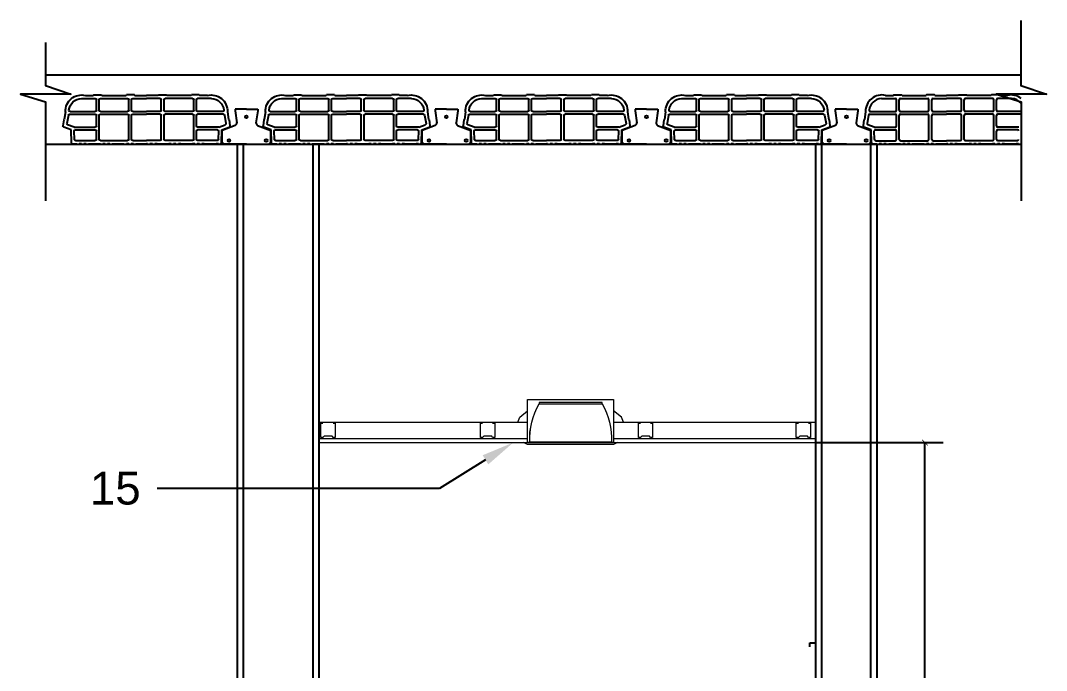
# Model space of a CAD drawing. Header units: metres. Extents: x 198 to 412, y -54 to 17.
# Drawn here: x 277.784 to 280.295, y -6.374 to -4.784 of the extents above; entities that cross this region are included whole.
import ezdxf
from ezdxf import colors
from ezdxf.entities.mleader import LeaderData, LeaderLine
from ezdxf.math import Vec2, Vec3

# ---------------------------------------------------------------- set-up
doc = ezdxf.new("R2010")
doc.units = ezdxf.units.M
doc.header["$LTSCALE"] = 10
for name, color, linetype in [('02', 2, 'Continuous'), ('02-LH ladrillo hueco 02', 1, 'Continuous'), ('1_MUROS', 6, 'Continuous'), ('A-MUROS', 6, 'Continuous'), ('A-TEXTOS', 2, 'Continuous'), ('Corte t', 2, 'Continuous'), ('Losa rap sapito', 251, 'Continuous'), ('piso', 1, 'Continuous'), ('TCOTA', 1, 'Continuous'), ('TM-REVOQUE', 2, 'Continuous')]:
    doc.layers.add(name, color=color, linetype=linetype)
doc.layers.add('A-Cielorraso', color=1, linetype='Continuous', lineweight=5)
doc.styles.add('ARIAL', font='arial.ttf')
doc.dimstyles.new('ST-COTA-25', dxfattribs={"dimscale": 0.25, "dimtxt": 0.18, "dimasz": 0.1, "dimexe": 0.18, "dimexo": 0.0625, "dimgap": 0.09, "dimtad": 1, "dimzin": 4, "dimdsep": 46, "dimtxsty": 'ARIAL', "dimblk1": 'COTA_N', "dimblk2": 'COTA_N', "dimsah": 1, "dimcen": 0.09, "dimclrd": 8, "dimclre": 8, "dimclrt": 1, "dimadec": 0, "dimazin": 0, "dimtfac": 1, "dimtix": 1, "dimtmove": 0, "dimatfit": 3, "dimldrblk": 'COTA_N', "dimfxl": 0.18, "dimtolj": 1, "dimtzin": 0, "dimarcsym": 0})

# ---------------------------------------------------------------- blocks, each defined once
blk = doc.blocks.new('top II')
for p, q in [((-0.1294, -0.055), (-0.1243, -0.0428)), ((-0.1243, -0.0428), (-0.105, -0.0272)), ((0.1243, -0.0428), (0.105, -0.0272)), ((0.1294, -0.055), (0.1243, -0.0428))]:
    blk.add_line(p, q)
for points in [[(-0.105, 0), (0.105, 0), (0.105, -0.105), (-0.105, -0.105)], [(-0.0771, -0.01), (0.0773, -0.01), (0.0773, -0.0069), (-0.0771, -0.0069)], [(-0.115, -0.105), (0.115, -0.105), (0.105, -0.11), (-0.105, -0.11), (-0.115, -0.105)]]:
    blk.add_lwpolyline(points, close=True)
blk.add_lwpolyline([(0.1, -0.1038), (-0.1, -0.1038, -0.138928), (-0.0771, -0.01), (0.0771, -0.01, -0.138928), (0.1, -0.1038, 52.020742)], format="xyb")
blk = doc.blocks.new('VIGUETA NUEVA')
at = {"layer": '02'}
for p, q in [((852.3054, 1549.6661), (852.2767, 1549.6661)), ((852.2767, 1549.6661), (852.2767, 1549.6611)), ((852.2767, 1549.6611), (852.2809, 1549.6312)), ((852.3054, 1549.6661), (852.3342, 1549.6661)), ((852.3342, 1549.6611), (852.3299, 1549.6312)), ((852.3342, 1549.6661), (852.3342, 1549.6611)), ((852.2769, 1549.6243), (852.2429, 1549.6111)), ((852.2429, 1549.5811), (852.2429, 1549.6111)), ((852.3339, 1549.6243), (852.3679, 1549.6111)), ((852.3679, 1549.5811), (852.3679, 1549.6111)), ((852.2429, 1549.5811), (852.2479, 1549.5761)), ((852.3679, 1549.5811), (852.3629, 1549.5761)), ((852.3054, 1549.5761), (852.2479, 1549.5761)), ((852.3054, 1549.5761), (852.3629, 1549.5761))]:
    blk.add_line(p, q, dxfattribs=at)
for centre, start, end in [((852.2739, 1549.6307), 294.8533, 4.4381), ((852.3369, 1549.6307), 175.5619, 245.1467)]:
    blk.add_arc(centre, 0.00704, start, end, dxfattribs=at)
blk = doc.blocks.new('VIGUETA NUEVA1')
at = {"layer": 'piso'}
for centre in [(0, -0.02), (-0.0444, -0.0805), (0.0504, -0.0805)]:
    blk.add_circle(centre, 0.00324, dxfattribs=at)
at = {"layer": '1_MUROS'}
blk.add_blockref('VIGUETA NUEVA', (-852.3054, -1549.6661), dxfattribs=at)
blk = doc.blocks.new('Losa rap zapito')
at = {"layer": 'Losa rap sapito'}
for p, q in [((283.7711, -291.7719), (283.8051, -291.7719)), ((283.7813, -291.7641), (283.8003, -291.7641)), ((283.8012, -291.7632), (283.8205, -291.7632)), ((283.808, -291.8006), (283.808, -291.7747)), ((283.8147, -291.8006), (283.8147, -291.7747)), ((283.8176, -291.7719), (283.8844, -291.7719)), ((283.8215, -291.7641), (283.8806, -291.7641)), ((283.9008, -291.7632), (283.8815, -291.7632)), ((283.8873, -291.8006), (283.8873, -291.7747)), ((283.8941, -291.8006), (283.8941, -291.7747)), ((283.897, -291.7719), (283.9304, -291.7719)), ((283.9018, -291.7641), (283.9304, -291.7641)), ((283.959, -291.7641), (283.9304, -291.7641)), ((283.9638, -291.7719), (283.9304, -291.7719)), ((283.9599, -291.7632), (283.9792, -291.7632)), ((283.9667, -291.8006), (283.9667, -291.7747)), ((283.9734, -291.8006), (283.9734, -291.7747)), ((284.0431, -291.7719), (283.9763, -291.7719)), ((284.0393, -291.7641), (283.9802, -291.7641)), ((284.0595, -291.7632), (284.0402, -291.7632)), ((284.046, -291.8006), (284.046, -291.7747)), ((284.0527, -291.8006), (284.0527, -291.7747)), ((284.0896, -291.7719), (284.0556, -291.7719)), ((284.0795, -291.7641), (284.0605, -291.7641)), ((283.732, -291.8042), (283.7293, -291.8235)), ((283.7422, -291.8103), (283.8051, -291.8103)), ((283.7437, -291.8035), (283.8051, -291.8035)), ((283.7534, -291.8103), (283.8051, -291.8103)), ((283.8176, -291.8035), (283.8844, -291.8035)), ((283.8176, -291.8103), (283.8844, -291.8103)), ((283.897, -291.8035), (283.9304, -291.8035)), ((283.897, -291.8103), (283.9304, -291.8103)), ((283.9638, -291.8035), (283.9304, -291.8035)), ((283.9638, -291.8103), (283.9304, -291.8103)), ((284.0431, -291.8035), (283.9763, -291.8035)), ((284.0431, -291.8103), (283.9763, -291.8103)), ((284.117, -291.8035), (284.0556, -291.8035)), ((284.1186, -291.8103), (284.0556, -291.8103)), ((284.1073, -291.8103), (284.0556, -291.8103)), ((284.1287, -291.8042), (284.1314, -291.8235)), ((283.7282, -291.8243), (283.7262, -291.8386)), ((283.7394, -291.8124), (283.7357, -291.8329)), ((283.808, -291.8391), (283.808, -291.8132)), ((283.8147, -291.8721), (283.8147, -291.8132)), ((283.8873, -291.8721), (283.8873, -291.8132)), ((283.8941, -291.8721), (283.8941, -291.8132)), ((283.9667, -291.8721), (283.9667, -291.8132)), ((283.9734, -291.8721), (283.9734, -291.8132)), ((284.046, -291.8721), (284.046, -291.8132)), ((284.0527, -291.8391), (284.0527, -291.8132)), ((284.1214, -291.8124), (284.125, -291.8329)), ((284.1325, -291.8243), (284.1346, -291.8386)), ((283.7459, -291.8484), (283.728, -291.8417)), ((283.7534, -291.842), (283.7376, -291.836)), ((283.7466, -291.8799), (283.7459, -291.8484)), ((283.7534, -291.842), (283.8051, -291.842)), ((283.7542, -291.8721), (283.7536, -291.851)), ((283.7565, -291.8487), (283.8051, -291.8487)), ((283.808, -291.8721), (283.808, -291.8516)), ((284.0527, -291.8721), (284.0527, -291.8516)), ((284.1073, -291.842), (284.0556, -291.842)), ((284.1043, -291.8487), (284.0556, -291.8487)), ((284.1066, -291.8721), (284.1071, -291.851)), ((284.1073, -291.842), (284.1232, -291.836)), ((284.1141, -291.8799), (284.1149, -291.8484)), ((284.1149, -291.8484), (284.1327, -291.8417)), ((283.7541, -291.8836), (283.7504, -291.8836)), ((283.7541, -291.8836), (283.7516, -291.8836)), ((283.7541, -291.8836), (283.7516, -291.8836)), ((283.7541, -291.8836), (283.7541, -291.8827)), ((283.7541, -291.8827), (283.7598, -291.8827)), ((283.7571, -291.8749), (283.8051, -291.8749)), ((283.7598, -291.8836), (283.7598, -291.8827)), ((283.7598, -291.8836), (283.7656, -291.8836)), ((283.7714, -291.8827), (283.7656, -291.8827)), ((283.7656, -291.8836), (283.7656, -291.8827)), ((283.7714, -291.8836), (283.7714, -291.8827)), ((283.7714, -291.8836), (283.7772, -291.8836)), ((283.7772, -291.8836), (283.7772, -291.8827)), ((283.783, -291.8827), (283.7772, -291.8827)), ((283.783, -291.8836), (283.783, -291.8827)), ((283.783, -291.8836), (283.7887, -291.8836)), ((283.7887, -291.8836), (283.7887, -291.8827)), ((283.7887, -291.8827), (283.7945, -291.8827)), ((283.7945, -291.8836), (283.7945, -291.8827)), ((283.8003, -291.8836), (283.7945, -291.8836)), ((283.8003, -291.8827), (283.8061, -291.8827)), ((283.8003, -291.8836), (283.8003, -291.8827)), ((283.8061, -291.8836), (283.8061, -291.8827)), ((283.8119, -291.8836), (283.8061, -291.8836)), ((283.8119, -291.8827), (283.8176, -291.8827)), ((283.8119, -291.8836), (283.8119, -291.8827)), ((283.8119, -291.8827), (283.8176, -291.8827)), ((283.8176, -291.8749), (283.8844, -291.8749)), ((283.8176, -291.8836), (283.8176, -291.8827)), ((283.8176, -291.8836), (283.8234, -291.8836)), ((283.8292, -291.8827), (283.8234, -291.8827)), ((283.8234, -291.8836), (283.8234, -291.8827)), ((283.8292, -291.8836), (283.8292, -291.8827)), ((283.8292, -291.8836), (283.835, -291.8836)), ((283.835, -291.8836), (283.835, -291.8827)), ((283.8408, -291.8827), (283.835, -291.8827)), ((283.8408, -291.8836), (283.8408, -291.8827)), ((283.8408, -291.8836), (283.8465, -291.8836)), ((283.8465, -291.8836), (283.8465, -291.8827)), ((283.8465, -291.8827), (283.8523, -291.8827)), ((283.8523, -291.8836), (283.8523, -291.8827)), ((283.8581, -291.8836), (283.8523, -291.8836)), ((283.8581, -291.8827), (283.8639, -291.8827)), ((283.8581, -291.8836), (283.8581, -291.8827)), ((283.8639, -291.8836), (283.8639, -291.8827)), ((283.8697, -291.8836), (283.8639, -291.8836)), ((283.8697, -291.8827), (283.8755, -291.8827)), ((283.8697, -291.8836), (283.8697, -291.8827)), ((283.8697, -291.8827), (283.8755, -291.8827)), ((283.8755, -291.8836), (283.8755, -291.8827)), ((283.8755, -291.8836), (283.8812, -291.8836)), ((283.887, -291.8827), (283.8812, -291.8827)), ((283.8812, -291.8836), (283.8812, -291.8827)), ((283.887, -291.8836), (283.887, -291.8827)), ((283.887, -291.8836), (283.8928, -291.8836)), ((283.8928, -291.8836), (283.8928, -291.8827)), ((283.8986, -291.8827), (283.8928, -291.8827)), ((283.897, -291.8749), (283.9304, -291.8749)), ((283.8986, -291.8836), (283.8986, -291.8827)), ((283.8986, -291.8836), (283.9044, -291.8836)), ((283.9044, -291.8836), (283.9044, -291.8827)), ((283.9044, -291.8827), (283.9101, -291.8827)), ((283.9101, -291.8836), (283.9101, -291.8827)), ((283.9159, -291.8836), (283.9101, -291.8836)), ((283.9159, -291.8827), (283.9217, -291.8827)), ((283.9159, -291.8836), (283.9159, -291.8827)), ((283.9217, -291.8836), (283.9217, -291.8827)), ((283.9275, -291.8836), (283.9217, -291.8836)), ((283.9275, -291.8836), (283.9275, -291.8827)), ((283.9275, -291.8827), (283.9304, -291.8827)), ((283.9638, -291.8749), (283.9304, -291.8749)), ((283.9333, -291.8827), (283.9304, -291.8827)), ((283.9333, -291.8836), (283.9333, -291.8827)), ((283.9333, -291.8836), (283.939, -291.8836)), ((283.9448, -291.8827), (283.939, -291.8827)), ((283.939, -291.8836), (283.939, -291.8827)), ((283.9448, -291.8836), (283.9448, -291.8827)), ((283.9448, -291.8836), (283.9506, -291.8836)), ((283.9506, -291.8836), (283.9506, -291.8827)), ((283.9564, -291.8827), (283.9506, -291.8827)), ((283.9564, -291.8836), (283.9564, -291.8827)), ((283.9622, -291.8836), (283.9564, -291.8836)), ((283.9622, -291.8836), (283.9622, -291.8827)), ((283.9622, -291.8827), (283.9679, -291.8827)), ((283.9679, -291.8836), (283.9679, -291.8827)), ((283.9737, -291.8836), (283.9679, -291.8836)), ((283.9737, -291.8827), (283.9795, -291.8827)), ((283.9737, -291.8836), (283.9737, -291.8827)), ((284.0431, -291.8749), (283.9763, -291.8749)), ((283.9795, -291.8836), (283.9795, -291.8827)), ((283.9853, -291.8836), (283.9795, -291.8836)), ((283.9911, -291.8827), (283.9853, -291.8827)), ((283.9853, -291.8836), (283.9853, -291.8827)), ((283.9911, -291.8827), (283.9853, -291.8827)), ((283.9911, -291.8836), (283.9911, -291.8827)), ((283.9911, -291.8836), (283.9968, -291.8836)), ((284.0026, -291.8827), (283.9968, -291.8827)), ((283.9968, -291.8836), (283.9968, -291.8827)), ((284.0026, -291.8836), (284.0026, -291.8827)), ((284.0026, -291.8836), (284.0084, -291.8836)), ((284.0084, -291.8836), (284.0084, -291.8827)), ((284.0142, -291.8827), (284.0084, -291.8827)), ((284.0142, -291.8836), (284.0142, -291.8827)), ((284.02, -291.8836), (284.0142, -291.8836)), ((284.02, -291.8836), (284.02, -291.8827)), ((284.02, -291.8827), (284.0258, -291.8827)), ((284.0258, -291.8836), (284.0258, -291.8827)), ((284.0315, -291.8836), (284.0258, -291.8836)), ((284.0315, -291.8827), (284.0373, -291.8827)), ((284.0315, -291.8836), (284.0315, -291.8827)), ((284.0373, -291.8836), (284.0373, -291.8827)), ((284.0431, -291.8836), (284.0373, -291.8836)), ((284.0489, -291.8827), (284.0431, -291.8827)), ((284.0431, -291.8836), (284.0431, -291.8827)), ((284.0489, -291.8827), (284.0431, -291.8827)), ((284.0489, -291.8836), (284.0489, -291.8827)), ((284.0489, -291.8836), (284.0547, -291.8836)), ((284.0604, -291.8827), (284.0547, -291.8827)), ((284.0547, -291.8836), (284.0547, -291.8827)), ((284.1037, -291.8749), (284.0556, -291.8749)), ((284.0604, -291.8836), (284.0604, -291.8827)), ((284.0604, -291.8836), (284.0662, -291.8836)), ((284.0662, -291.8836), (284.0662, -291.8827)), ((284.072, -291.8827), (284.0662, -291.8827)), ((284.072, -291.8836), (284.072, -291.8827)), ((284.0778, -291.8836), (284.072, -291.8836)), ((284.0778, -291.8836), (284.0778, -291.8827)), ((284.0778, -291.8827), (284.0836, -291.8827)), ((284.0836, -291.8836), (284.0836, -291.8827)), ((284.0893, -291.8836), (284.0836, -291.8836)), ((284.0893, -291.8827), (284.0951, -291.8827)), ((284.0893, -291.8836), (284.0893, -291.8827)), ((284.0951, -291.8836), (284.0951, -291.8827)), ((284.1009, -291.8836), (284.0951, -291.8836)), ((284.1009, -291.8836), (284.1009, -291.8827)), ((284.1067, -291.8827), (284.1009, -291.8827)), ((284.1067, -291.8836), (284.1067, -291.8827)), ((284.1067, -291.8836), (284.1092, -291.8836)), ((284.1067, -291.8836), (284.1092, -291.8836)), ((284.1067, -291.8836), (284.1103, -291.8836))]:
    blk.add_line(p, q, dxfattribs=at)
for centre, radius, start, end in [((283.7724, -291.8035), 0.0404, 77.2971, 181.0135), ((283.7724, -291.8035), 0.0317, 92.259, 174.7894), ((283.8012, -291.7641), 0.000963, 90, 180), ((283.8051, -291.7747), 0.00289, 0, 90), ((283.8176, -291.7747), 0.00289, 90, 180), ((283.8205, -291.7641), 0.000963, 0, 90), ((283.8815, -291.7641), 0.000963, 90, 180), ((283.8844, -291.7747), 0.00289, 0, 90), ((283.897, -291.7747), 0.00289, 90, 180), ((283.9008, -291.7641), 0.000963, 0, 90), ((283.9599, -291.7641), 0.000963, 90, 180), ((283.9638, -291.7747), 0.00289, 0, 90), ((283.9763, -291.7747), 0.00289, 90, 180), ((283.9792, -291.7641), 0.000963, 0, 90), ((284.0402, -291.7641), 0.000963, 90, 180), ((284.0431, -291.7747), 0.00289, 0, 90), ((284.0556, -291.7747), 0.00289, 90, 180), ((284.0595, -291.7641), 0.000963, 0, 90), ((284.0883, -291.8035), 0.0404, 358.9865, 102.7029), ((284.0883, -291.8035), 0.0317, 5.2106, 87.741), ((283.7422, -291.8132), 0.00289, 90, 165.2593), ((283.7437, -291.8006), 0.00289, 180.2316, 270), ((283.8051, -291.8006), 0.00289, 270, 0), ((283.8051, -291.8132), 0.00289, 0, 90), ((283.8176, -291.8006), 0.00289, 180, 270), ((283.8176, -291.8132), 0.00289, 90, 180), ((283.8844, -291.8006), 0.00289, 270, 0), ((283.8844, -291.8132), 0.00289, 0, 90), ((283.897, -291.8006), 0.00289, 180, 270), ((283.897, -291.8132), 0.00289, 90, 180), ((283.9638, -291.8006), 0.00289, 270, 0), ((283.9638, -291.8132), 0.00289, 0, 90), ((283.9763, -291.8006), 0.00289, 180, 270), ((283.9763, -291.8132), 0.00289, 90, 180), ((284.0431, -291.8006), 0.00289, 270, 0), ((284.0431, -291.8132), 0.00289, 0, 90), ((284.0556, -291.8006), 0.00289, 180, 270), ((284.0556, -291.8132), 0.00289, 90, 180), ((284.117, -291.8006), 0.00289, 270, 359.7684), ((284.1186, -291.8132), 0.00289, 14.7407, 90), ((283.7292, -291.8244), 0.000963, 81.8699, 171.8699), ((283.7386, -291.8333), 0.00289, 171.8699, 249.444), ((284.1222, -291.8333), 0.00289, 290.556, 8.1301), ((284.1316, -291.8244), 0.000963, 8.1301, 98.1301), ((283.729, -291.839), 0.00289, 171.8699, 249.444), ((283.7565, -291.8516), 0.00289, 90, 168.5947), ((283.8051, -291.8391), 0.00289, 270, 0), ((283.8051, -291.8516), 0.00289, 0, 90), ((284.0556, -291.8391), 0.00289, 180, 270), ((284.0556, -291.8516), 0.00289, 90, 180), ((284.1043, -291.8516), 0.00289, 11.4053, 90), ((284.1317, -291.839), 0.00289, 290.556, 8.1301), ((283.7505, -291.8797), 0.0039, 182.4799, 268.1248), ((283.7571, -291.8721), 0.00289, 180, 271.41), ((283.8051, -291.8721), 0.00289, 270, 0), ((283.8176, -291.8721), 0.00289, 180, 270), ((283.8844, -291.8721), 0.00289, 270, 0), ((283.897, -291.8721), 0.00289, 180, 270), ((283.9638, -291.8721), 0.00289, 270, 0), ((283.9763, -291.8721), 0.00289, 180, 270), ((284.0431, -291.8721), 0.00289, 270, 0), ((284.0556, -291.8721), 0.00289, 180, 270), ((284.1037, -291.8721), 0.00289, 268.59, 0), ((284.1102, -291.8797), 0.0039, 271.8752, 357.5201)]:
    blk.add_arc(centre, radius, start, end, dxfattribs=at)
blk = doc.blocks.new('COTA_N')
for p, q in [((-1, 0), (0, 0)), ((0, 0.5), (0, -0.5))]:
    blk.add_line(p, q)
at = {"color": 3, "const_width": 0.065}
blk.add_lwpolyline([(0.14, 0.14), (0.28, 0.28), (0, 0), (-0.14, -0.14), (-0.28, -0.28)], dxfattribs=at)
blk = doc.blocks.new('*D316')
at = {"layer": 'Defpoints', "color": 0, "transparency": 16777216}
for p in [(279.7156, -5.8163, 0), (279.9972, -5.8163), (279.7156, -8.4163)]:
    blk.add_point(p, dxfattribs=at)
at = {"layer": 'TCOTA', "color": 8, "lineweight": -2, "transparency": 16777216}
for p, q in [((279.7312, -5.8163), (280.0422, -5.8163)), ((279.9972, -8.3913), (279.9972, -5.8413)), ((279.7312, -8.4163), (280.0422, -8.4163))]:
    blk.add_line(p, q, dxfattribs=at)
at = {"layer": 'TCOTA', "color": 8, "lineweight": -2, "transparency": 16777216, "xscale": 0.025, "yscale": 0.025, "zscale": 0.025}
for p, rotation in [((279.9972, -5.8163), 90), ((279.9972, -8.4163), 270)]:
    blk.add_blockref('COTA_N', p, dxfattribs=dict(at, rotation=rotation))
at = {"layer": 'TCOTA', "color": 1, "transparency": 16777216, "insert": (279.9518, -7.1163), "char_height": 0.045, "attachment_point": 5, "rotation": 90, "style": 'ARIAL'}
blk.add_mtext('\\A1;2.60', dxfattribs=at)

msp = doc.modelspace()

# ---------------------------------------------------------------- linework, layer by layer
at = {"color": 5}
for p, q in [((277.8451, -4.9163, 0), (280.2328, -4.9163, 0)), ((277.8457, -5.0863, 0), (280.2328, -5.0863, 0))]:
    msp.add_line(p, q, dxfattribs=at)
at = {"layer": '02'}
msp.add_line((278.5002, -5.8396, 0), (278.5002, -5.8196, 0), dxfattribs=at)
at = {"layer": '02', "color": 3, "elevation": 0}
for points in [[(280.2323, -4.7836), (280.2323, -4.9429), (280.2947, -4.9637), (280.1715, -4.9637), (280.2328, -4.9823), (280.2328, -5.2246)], [(277.8451, -4.8372), (277.8451, -4.9429), (277.9076, -4.9637), (277.7843, -4.9637), (277.8457, -4.9823), (277.8457, -5.2246)]]:
    msp.add_lwpolyline(points, dxfattribs=at)
at = {"layer": '02-LH ladrillo hueco 02'}
for p, q in [((278.3152, -8.4863, 0), (278.3152, -5.0863, 0)), ((278.5152, -8.4863, 0), (278.5152, -5.0863, 0)), ((279.7452, -8.4863, 0), (279.7452, -5.0863, 0)), ((279.8652, -8.4863, 0), (279.8652, -5.0863, 0))]:
    msp.add_line(p, q, dxfattribs=at)
at = {"layer": 'A-Cielorraso', "linetype": 'Continuous'}
for p, q in [((279.0058, -5.754, 0), (279.0252, -5.7384, 0)), ((279.0058, -5.754, 0), (279.0252, -5.7384, 0)), ((279.0058, -5.754, 0), (279.0252, -5.7384, 0)), ((279.0058, -5.754, 0), (279.0252, -5.7384, 0)), ((279.0058, -5.754, 0), (279.0252, -5.7384, 0)), ((279.0058, -5.754, 0), (279.0252, -5.7384, 0)), ((279.0058, -5.754, 0), (279.0252, -5.7384, 0)), ((279.0058, -5.754, 0), (279.0252, -5.7384, 0)), ((279.0058, -5.754, 0), (279.0252, -5.7384, 0)), ((279.0058, -5.754, 0), (279.0252, -5.7384, 0)), ((279.0058, -5.754, 0), (279.0252, -5.7384, 0)), ((279.0058, -5.754, 0), (279.0252, -5.7384, 0)), ((279.0058, -5.754, 0), (279.0252, -5.7384, 0)), ((279.0058, -5.754, 0), (279.0252, -5.7384, 0)), ((279.0058, -5.754, 0), (279.0252, -5.7384, 0)), ((279.0058, -5.754, 0), (279.0252, -5.7384, 0)), ((279.2545, -5.754, 0), (279.2352, -5.7384, 0)), ((279.2545, -5.754, 0), (279.2352, -5.7384, 0)), ((279.2545, -5.754, 0), (279.2352, -5.7384, 0)), ((279.2545, -5.754, 0), (279.2352, -5.7384, 0)), ((279.2545, -5.754, 0), (279.2352, -5.7384, 0)), ((279.2545, -5.754, 0), (279.2352, -5.7384, 0)), ((279.2545, -5.754, 0), (279.2352, -5.7384, 0)), ((279.2545, -5.754, 0), (279.2352, -5.7384, 0)), ((279.2545, -5.754, 0), (279.2352, -5.7384, 0)), ((279.2545, -5.754, 0), (279.2352, -5.7384, 0)), ((279.2545, -5.754, 0), (279.2352, -5.7384, 0)), ((279.2545, -5.754, 0), (279.2352, -5.7384, 0)), ((279.2545, -5.754, 0), (279.2352, -5.7384, 0)), ((279.2545, -5.754, 0), (279.2352, -5.7384, 0)), ((279.2545, -5.754, 0), (279.2352, -5.7384, 0)), ((279.2545, -5.754, 0), (279.2352, -5.7384, 0)), ((278.5152, -5.7663, 0), (279.0252, -5.7663, 0)), ((279.0008, -5.7663, 0), (279.0058, -5.754, 0)), ((279.0008, -5.7663, 0), (279.0058, -5.754, 0)), ((279.0008, -5.7663, 0), (279.0058, -5.754, 0)), ((279.0008, -5.7663, 0), (279.0058, -5.754, 0)), ((279.0008, -5.7663, 0), (279.0058, -5.754, 0)), ((279.0008, -5.7663, 0), (279.0058, -5.754, 0)), ((279.0008, -5.7663, 0), (279.0058, -5.754, 0)), ((279.0008, -5.7663, 0), (279.0058, -5.754, 0)), ((279.0008, -5.7663, 0), (279.0058, -5.754, 0)), ((279.0008, -5.7663, 0), (279.0058, -5.754, 0)), ((279.0008, -5.7663, 0), (279.0058, -5.754, 0)), ((279.0008, -5.7663, 0), (279.0058, -5.754, 0)), ((279.0008, -5.7663, 0), (279.0058, -5.754, 0)), ((279.0008, -5.7663, 0), (279.0058, -5.754, 0)), ((279.0008, -5.7663, 0), (279.0058, -5.754, 0)), ((279.0008, -5.7663, 0), (279.0058, -5.754, 0)), ((279.2352, -5.7663, 0), (279.7302, -5.7663, 0)), ((279.2595, -5.7663, 0), (279.2545, -5.754, 0)), ((279.2595, -5.7663, 0), (279.2545, -5.754, 0)), ((279.2595, -5.7663, 0), (279.2545, -5.754, 0)), ((279.2595, -5.7663, 0), (279.2545, -5.754, 0)), ((279.2595, -5.7663, 0), (279.2545, -5.754, 0)), ((279.2595, -5.7663, 0), (279.2545, -5.754, 0)), ((279.2595, -5.7663, 0), (279.2545, -5.754, 0)), ((279.2595, -5.7663, 0), (279.2545, -5.754, 0)), ((279.2595, -5.7663, 0), (279.2545, -5.754, 0)), ((279.2595, -5.7663, 0), (279.2545, -5.754, 0)), ((279.2595, -5.7663, 0), (279.2545, -5.754, 0)), ((279.2595, -5.7663, 0), (279.2545, -5.754, 0)), ((279.2595, -5.7663, 0), (279.2545, -5.754, 0)), ((279.2595, -5.7663, 0), (279.2545, -5.754, 0)), ((279.2595, -5.7663, 0), (279.2545, -5.754, 0)), ((279.2595, -5.7663, 0), (279.2545, -5.754, 0))]:
    msp.add_line(p, q, dxfattribs=at)
at = {"layer": 'A-Cielorraso', "color": 2, "linetype": 'Continuous'}
for p, q in [((278.5152, -5.8063, 0), (279.0252, -5.8063, 0)), ((278.5152, -5.8163, 0), (279.0421, -5.8163, 0)), ((279.2352, -5.8063, 0), (279.7302, -5.8063, 0)), ((279.2352, -5.8163, 0), (279.7302, -5.8163, 0))]:
    msp.add_line(p, q, dxfattribs=at)
at = {"layer": 'A-Cielorraso', "linetype": 'Continuous', "elevation": 0}
for points in [[(279.0252, -5.7113), (279.2352, -5.7113), (279.2352, -5.8163), (279.0252, -5.8163)], [(279.0252, -5.7113), (279.2352, -5.7113), (279.2352, -5.8163), (279.0252, -5.8163)], [(279.0252, -5.7113), (279.2352, -5.7113), (279.2352, -5.8163), (279.0252, -5.8163)], [(279.0252, -5.7113), (279.2352, -5.7113), (279.2352, -5.8163), (279.0252, -5.8163)], [(279.0252, -5.7113), (279.2352, -5.7113), (279.2352, -5.8163), (279.0252, -5.8163)], [(279.0252, -5.7113), (279.2352, -5.7113), (279.2352, -5.8163), (279.0252, -5.8163)], [(279.0252, -5.7113), (279.2352, -5.7113), (279.2352, -5.8163), (279.0252, -5.8163)], [(279.0252, -5.7113), (279.2352, -5.7113), (279.2352, -5.8163), (279.0252, -5.8163)], [(279.0252, -5.7113), (279.2352, -5.7113), (279.2352, -5.8163), (279.0252, -5.8163)], [(279.0252, -5.7113), (279.2352, -5.7113), (279.2352, -5.8163), (279.0252, -5.8163)], [(279.0252, -5.7113), (279.2352, -5.7113), (279.2352, -5.8163), (279.0252, -5.8163)], [(279.0252, -5.7113), (279.2352, -5.7113), (279.2352, -5.8163), (279.0252, -5.8163)], [(279.0252, -5.7113), (279.2352, -5.7113), (279.2352, -5.8163), (279.0252, -5.8163)], [(279.0252, -5.7113), (279.2352, -5.7113), (279.2352, -5.8163), (279.0252, -5.8163)], [(279.0252, -5.7113), (279.2352, -5.7113), (279.2352, -5.8163), (279.0252, -5.8163)], [(279.0252, -5.7113), (279.2352, -5.7113), (279.2352, -5.8163), (279.0252, -5.8163)], [(279.053, -5.7213), (279.2074, -5.7213), (279.2074, -5.7181), (279.053, -5.7181)], [(279.053, -5.7213), (279.2074, -5.7213), (279.2074, -5.7181), (279.053, -5.7181)], [(279.053, -5.7213), (279.2074, -5.7213), (279.2074, -5.7181), (279.053, -5.7181)], [(279.053, -5.7213), (279.2074, -5.7213), (279.2074, -5.7181), (279.053, -5.7181)], [(279.053, -5.7213), (279.2074, -5.7213), (279.2074, -5.7181), (279.053, -5.7181)], [(279.053, -5.7213), (279.2074, -5.7213), (279.2074, -5.7181), (279.053, -5.7181)], [(279.053, -5.7213), (279.2074, -5.7213), (279.2074, -5.7181), (279.053, -5.7181)], [(279.053, -5.7213), (279.2074, -5.7213), (279.2074, -5.7181), (279.053, -5.7181)], [(279.053, -5.7213), (279.2074, -5.7213), (279.2074, -5.7181), (279.053, -5.7181)], [(279.053, -5.7213), (279.2074, -5.7213), (279.2074, -5.7181), (279.053, -5.7181)], [(279.053, -5.7213), (279.2074, -5.7213), (279.2074, -5.7181), (279.053, -5.7181)], [(279.053, -5.7213), (279.2074, -5.7213), (279.2074, -5.7181), (279.053, -5.7181)], [(279.053, -5.7213), (279.2074, -5.7213), (279.2074, -5.7181), (279.053, -5.7181)], [(279.053, -5.7213), (279.2074, -5.7213), (279.2074, -5.7181), (279.053, -5.7181)], [(279.053, -5.7213), (279.2074, -5.7213), (279.2074, -5.7181), (279.053, -5.7181)], [(279.053, -5.7213), (279.2074, -5.7213), (279.2074, -5.7181), (279.053, -5.7181)], [(279.0152, -5.8163), (279.2452, -5.8163), (279.2352, -5.8213), (279.0252, -5.8213), (279.0152, -5.8163)], [(279.0152, -5.8163), (279.2452, -5.8163), (279.2352, -5.8213), (279.0252, -5.8213), (279.0152, -5.8163)], [(279.0152, -5.8163), (279.2452, -5.8163), (279.2352, -5.8213), (279.0252, -5.8213), (279.0152, -5.8163)], [(279.0152, -5.8163), (279.2452, -5.8163), (279.2352, -5.8213), (279.0252, -5.8213), (279.0152, -5.8163)], [(279.0152, -5.8163), (279.2452, -5.8163), (279.2352, -5.8213), (279.0252, -5.8213), (279.0152, -5.8163)], [(279.0152, -5.8163), (279.2452, -5.8163), (279.2352, -5.8213), (279.0252, -5.8213), (279.0152, -5.8163)], [(279.0152, -5.8163), (279.2452, -5.8163), (279.2352, -5.8213), (279.0252, -5.8213), (279.0152, -5.8163)], [(279.0152, -5.8163), (279.2452, -5.8163), (279.2352, -5.8213), (279.0252, -5.8213), (279.0152, -5.8163)], [(279.0152, -5.8163), (279.2452, -5.8163), (279.2352, -5.8213), (279.0252, -5.8213), (279.0152, -5.8163)], [(279.0152, -5.8163), (279.2452, -5.8163), (279.2352, -5.8213), (279.0252, -5.8213), (279.0152, -5.8163)], [(279.0152, -5.8163), (279.2452, -5.8163), (279.2352, -5.8213), (279.0252, -5.8213), (279.0152, -5.8163)], [(279.0152, -5.8163), (279.2452, -5.8163), (279.2352, -5.8213), (279.0252, -5.8213), (279.0152, -5.8163)], [(279.0152, -5.8163), (279.2452, -5.8163), (279.2352, -5.8213), (279.0252, -5.8213), (279.0152, -5.8163)], [(279.0152, -5.8163), (279.2452, -5.8163), (279.2352, -5.8213), (279.0252, -5.8213), (279.0152, -5.8163)], [(279.0152, -5.8163), (279.2452, -5.8163), (279.2352, -5.8213), (279.0252, -5.8213), (279.0152, -5.8163)], [(279.0152, -5.8163), (279.2452, -5.8163), (279.2352, -5.8213), (279.0252, -5.8213), (279.0152, -5.8163)]]:
    msp.add_lwpolyline(points, close=True, dxfattribs=at)
msp.add_lwpolyline([(279.2302, -5.8151), (279.0302, -5.8151, -0.138928), (279.053, -5.7213), (279.2073, -5.7213, -0.138928), (279.2302, -5.8151, 52.020742)], format="xyb", dxfattribs=at)
msp.add_lwpolyline([(279.2302, -5.8151), (279.0302, -5.8151, -0.138928), (279.053, -5.7213), (279.2073, -5.7213, -0.138928), (279.2302, -5.8151, 52.020742)], format="xyb", dxfattribs=at)
msp.add_lwpolyline([(279.2302, -5.8151), (279.0302, -5.8151, -0.138928), (279.053, -5.7213), (279.2073, -5.7213, -0.138928), (279.2302, -5.8151, 52.020742)], format="xyb", dxfattribs=at)
msp.add_lwpolyline([(279.2302, -5.8151), (279.0302, -5.8151, -0.138928), (279.053, -5.7213), (279.2073, -5.7213, -0.138928), (279.2302, -5.8151, 52.020742)], format="xyb", dxfattribs=at)
msp.add_lwpolyline([(279.2302, -5.8151), (279.0302, -5.8151, -0.138928), (279.053, -5.7213), (279.2073, -5.7213, -0.138928), (279.2302, -5.8151, 52.020742)], format="xyb", dxfattribs=at)
msp.add_lwpolyline([(279.2302, -5.8151), (279.0302, -5.8151, -0.138928), (279.053, -5.7213), (279.2073, -5.7213, -0.138928), (279.2302, -5.8151, 52.020742)], format="xyb", dxfattribs=at)
msp.add_lwpolyline([(279.2302, -5.8151), (279.0302, -5.8151, -0.138928), (279.053, -5.7213), (279.2073, -5.7213, -0.138928), (279.2302, -5.8151, 52.020742)], format="xyb", dxfattribs=at)
msp.add_lwpolyline([(279.2302, -5.8151), (279.0302, -5.8151, -0.138928), (279.053, -5.7213), (279.2073, -5.7213, -0.138928), (279.2302, -5.8151, 52.020742)], format="xyb", dxfattribs=at)
msp.add_lwpolyline([(279.2302, -5.8151), (279.0302, -5.8151, -0.138928), (279.053, -5.7213), (279.2073, -5.7213, -0.138928), (279.2302, -5.8151, 52.020742)], format="xyb", dxfattribs=at)
msp.add_lwpolyline([(279.2302, -5.8151), (279.0302, -5.8151, -0.138928), (279.053, -5.7213), (279.2073, -5.7213, -0.138928), (279.2302, -5.8151, 52.020742)], format="xyb", dxfattribs=at)
msp.add_lwpolyline([(279.2302, -5.8151), (279.0302, -5.8151, -0.138928), (279.053, -5.7213), (279.2073, -5.7213, -0.138928), (279.2302, -5.8151, 52.020742)], format="xyb", dxfattribs=at)
msp.add_lwpolyline([(279.2302, -5.8151), (279.0302, -5.8151, -0.138928), (279.053, -5.7213), (279.2073, -5.7213, -0.138928), (279.2302, -5.8151, 52.020742)], format="xyb", dxfattribs=at)
msp.add_lwpolyline([(279.2302, -5.8151), (279.0302, -5.8151, -0.138928), (279.053, -5.7213), (279.2073, -5.7213, -0.138928), (279.2302, -5.8151, 52.020742)], format="xyb", dxfattribs=at)
msp.add_lwpolyline([(279.2302, -5.8151), (279.0302, -5.8151, -0.138928), (279.053, -5.7213), (279.2073, -5.7213, -0.138928), (279.2302, -5.8151, 52.020742)], format="xyb", dxfattribs=at)
msp.add_lwpolyline([(279.2302, -5.8151), (279.0302, -5.8151, -0.138928), (279.053, -5.7213), (279.2073, -5.7213, -0.138928), (279.2302, -5.8151, 52.020742)], format="xyb", dxfattribs=at)
msp.add_lwpolyline([(279.2302, -5.8151), (279.0302, -5.8151, -0.138928), (279.053, -5.7213), (279.2073, -5.7213, -0.138928), (279.2302, -5.8151, 52.020742)], format="xyb", dxfattribs=at)
for points in [[(278.5494, -5.7688), (278.5544, -5.7688), (278.5544, -5.8038), (278.5494, -5.8038), (278.5471, -5.8008), (278.5277, -5.8008), (278.5244, -5.8038), (278.5194, -5.8038), (278.5194, -5.7688), (278.5244, -5.7688)], [(278.9396, -5.7688), (278.9446, -5.7688), (278.9446, -5.8038), (278.9396, -5.8038), (278.9373, -5.8008), (278.9179, -5.8008), (278.9146, -5.8038), (278.9096, -5.8038), (278.9096, -5.7688), (278.9146, -5.7688)], [(279.3261, -5.7688), (279.3311, -5.7688), (279.3311, -5.8038), (279.3261, -5.8038), (279.3237, -5.8008), (279.3044, -5.8008), (279.3011, -5.8038), (279.2961, -5.8038), (279.2961, -5.7688), (279.3011, -5.7688)], [(279.7126, -5.7688), (279.7176, -5.7688), (279.7176, -5.8038), (279.7126, -5.8038), (279.7102, -5.8008), (279.6909, -5.8008), (279.6876, -5.8038), (279.6826, -5.8038), (279.6826, -5.7688), (279.6876, -5.7688)]]:
    msp.add_lwpolyline(points, dxfattribs=at)
at = {"layer": 'A-MUROS'}
for p, q in [((278.3302, -8.4863, 0), (278.3302, -5.0863, 0)), ((278.5002, -8.4863, 0), (278.5002, -5.0863, 0))]:
    msp.add_line(p, q, dxfattribs=at)
at = {"layer": 'Losa rap sapito'}
for p, q in [((279.9011, -4.9668, 0), (279.9202, -4.9668, 0)), ((279.9211, -4.9658, 0), (279.9404, -4.9658, 0)), ((279.9413, -4.9668, 0), (280.0005, -4.9668, 0)), ((280.0207, -4.9658, 0), (280.0014, -4.9658, 0)), ((280.0216, -4.9668, 0), (280.0502, -4.9668, 0)), ((280.0788, -4.9668, 0), (280.0502, -4.9668, 0)), ((280.0798, -4.9658, 0), (280.0991, -4.9658, 0)), ((280.1591, -4.9668, 0), (280.1, -4.9668, 0)), ((280.1794, -4.9658, 0), (280.1601, -4.9658, 0)), ((280.1993, -4.9668, 0), (280.1803, -4.9668, 0)), ((279.891, -4.9745, 0), (279.925, -4.9745, 0)), ((279.9279, -5.0033, 0), (279.9279, -4.9774, 0)), ((279.9346, -5.0033, 0), (279.9346, -4.9774, 0)), ((279.9375, -4.9745, 0), (280.0043, -4.9745, 0)), ((280.0072, -5.0033, 0), (280.0072, -4.9774, 0)), ((280.0139, -5.0033, 0), (280.0139, -4.9774, 0)), ((280.0168, -4.9745, 0), (280.0502, -4.9745, 0)), ((280.0836, -4.9745, 0), (280.0502, -4.9745, 0)), ((280.0865, -5.0033, 0), (280.0865, -4.9774, 0)), ((280.0933, -5.0033, 0), (280.0933, -4.9774, 0)), ((280.163, -4.9745, 0), (280.0962, -4.9745, 0)), ((280.1659, -5.0033, 0), (280.1659, -4.9774, 0)), ((280.1726, -5.0033, 0), (280.1726, -4.9774, 0)), ((280.2095, -4.9745, 0), (280.1755, -4.9745, 0)), ((279.8519, -5.0069, 0), (279.8492, -5.0261, 0)), ((279.8592, -5.0151, 0), (279.8556, -5.0356, 0)), ((279.862, -5.0129, 0), (279.925, -5.0129, 0)), ((279.8636, -5.0062, 0), (279.925, -5.0062, 0)), ((279.8733, -5.0129, 0), (279.925, -5.0129, 0)), ((279.9279, -5.0417, 0), (279.9279, -5.0158, 0)), ((279.9346, -5.0747, 0), (279.9346, -5.0158, 0)), ((279.9375, -5.0062, 0), (280.0043, -5.0062, 0)), ((279.9375, -5.0129, 0), (280.0043, -5.0129, 0)), ((280.0072, -5.0747, 0), (280.0072, -5.0158, 0)), ((280.0139, -5.0747, 0), (280.0139, -5.0158, 0)), ((280.0168, -5.0062, 0), (280.0502, -5.0062, 0)), ((280.0168, -5.0129, 0), (280.0502, -5.0129, 0)), ((280.0836, -5.0062, 0), (280.0502, -5.0062, 0)), ((280.0836, -5.0129, 0), (280.0502, -5.0129, 0)), ((280.0865, -5.0747, 0), (280.0865, -5.0158, 0)), ((280.0933, -5.0747, 0), (280.0933, -5.0158, 0)), ((280.163, -5.0062, 0), (280.0962, -5.0062, 0)), ((280.163, -5.0129, 0), (280.0962, -5.0129, 0)), ((280.1659, -5.0747, 0), (280.1659, -5.0158, 0)), ((280.1726, -5.0417, 0), (280.1726, -5.0158, 0)), ((280.2328, -5.0062, 0), (280.1755, -5.0062, 0)), ((280.2328, -5.0129, 0), (280.1755, -5.0129, 0)), ((280.2272, -5.0129, 0), (280.1755, -5.0129, 0)), ((279.8481, -5.0269, 0), (279.846, -5.0412, 0)), ((279.8657, -5.051, 0), (279.8479, -5.0443, 0)), ((279.8733, -5.0446, 0), (279.8574, -5.0387, 0)), ((279.8733, -5.0446, 0), (279.925, -5.0446, 0)), ((280.2272, -5.0446, 0), (280.1755, -5.0446, 0)), ((279.8665, -5.0825, 0), (279.8657, -5.051, 0)), ((279.874, -5.0748, 0), (279.8735, -5.0537, 0)), ((279.8763, -5.0514, 0), (279.925, -5.0514, 0)), ((279.9279, -5.0747, 0), (279.9279, -5.0542, 0)), ((280.1726, -5.0747, 0), (280.1726, -5.0542, 0)), ((280.2241, -5.0514, 0), (280.1755, -5.0514, 0)), ((279.8739, -5.0863, 0), (279.8703, -5.0863, 0)), ((279.8739, -5.0863, 0), (279.8714, -5.0863, 0)), ((279.8739, -5.0863, 0), (279.8714, -5.0863, 0)), ((279.8739, -5.0863, 0), (279.8739, -5.0853, 0)), ((279.8739, -5.0853, 0), (279.8797, -5.0853, 0)), ((279.8769, -5.0776, 0), (279.925, -5.0776, 0)), ((279.8797, -5.0863, 0), (279.8797, -5.0853, 0)), ((279.8797, -5.0863, 0), (279.8855, -5.0863, 0)), ((279.8913, -5.0853, 0), (279.8855, -5.0853, 0)), ((279.8855, -5.0863, 0), (279.8855, -5.0853, 0)), ((279.8913, -5.0863, 0), (279.8913, -5.0853, 0)), ((279.8913, -5.0863, 0), (279.897, -5.0863, 0)), ((279.897, -5.0863, 0), (279.897, -5.0853, 0)), ((279.9028, -5.0853, 0), (279.897, -5.0853, 0)), ((279.9028, -5.0863, 0), (279.9028, -5.0853, 0)), ((279.9028, -5.0863, 0), (279.9086, -5.0863, 0)), ((279.9086, -5.0863, 0), (279.9086, -5.0853, 0)), ((279.9086, -5.0853, 0), (279.9144, -5.0853, 0)), ((279.9144, -5.0863, 0), (279.9144, -5.0853, 0)), ((279.9202, -5.0863, 0), (279.9144, -5.0863, 0)), ((279.9202, -5.0853, 0), (279.926, -5.0853, 0)), ((279.9202, -5.0863, 0), (279.9202, -5.0853, 0)), ((279.926, -5.0863, 0), (279.926, -5.0853, 0)), ((279.9317, -5.0863, 0), (279.926, -5.0863, 0)), ((279.9317, -5.0853, 0), (279.9375, -5.0853, 0)), ((279.9317, -5.0863, 0), (279.9317, -5.0853, 0)), ((279.9317, -5.0853, 0), (279.9375, -5.0853, 0)), ((279.9375, -5.0776, 0), (280.0043, -5.0776, 0)), ((279.9375, -5.0863, 0), (279.9375, -5.0853, 0)), ((279.9375, -5.0863, 0), (279.9433, -5.0863, 0)), ((279.9491, -5.0853, 0), (279.9433, -5.0853, 0)), ((279.9433, -5.0863, 0), (279.9433, -5.0853, 0)), ((279.9491, -5.0863, 0), (279.9491, -5.0853, 0)), ((279.9491, -5.0863, 0), (279.9549, -5.0863, 0)), ((279.9549, -5.0863, 0), (279.9549, -5.0853, 0)), ((279.9606, -5.0853, 0), (279.9549, -5.0853, 0)), ((279.9606, -5.0863, 0), (279.9606, -5.0853, 0)), ((279.9606, -5.0863, 0), (279.9664, -5.0863, 0)), ((279.9664, -5.0863, 0), (279.9664, -5.0853, 0)), ((279.9664, -5.0853, 0), (279.9722, -5.0853, 0)), ((279.9722, -5.0863, 0), (279.9722, -5.0853, 0)), ((279.978, -5.0863, 0), (279.9722, -5.0863, 0)), ((279.978, -5.0853, 0), (279.9838, -5.0853, 0)), ((279.978, -5.0863, 0), (279.978, -5.0853, 0)), ((279.9838, -5.0863, 0), (279.9838, -5.0853, 0)), ((279.9895, -5.0863, 0), (279.9838, -5.0863, 0)), ((279.9895, -5.0853, 0), (279.9953, -5.0853, 0)), ((279.9895, -5.0863, 0), (279.9895, -5.0853, 0)), ((279.9895, -5.0853, 0), (279.9953, -5.0853, 0)), ((279.9953, -5.0863, 0), (279.9953, -5.0853, 0)), ((279.9953, -5.0863, 0), (280.0011, -5.0863, 0)), ((280.0069, -5.0853, 0), (280.0011, -5.0853, 0)), ((280.0011, -5.0863, 0), (280.0011, -5.0853, 0)), ((280.0069, -5.0863, 0), (280.0069, -5.0853, 0)), ((280.0069, -5.0863, 0), (280.0127, -5.0863, 0)), ((280.0127, -5.0863, 0), (280.0127, -5.0853, 0)), ((280.0184, -5.0853, 0), (280.0127, -5.0853, 0)), ((280.0168, -5.0776, 0), (280.0502, -5.0776, 0)), ((280.0184, -5.0863, 0), (280.0184, -5.0853, 0)), ((280.0184, -5.0863, 0), (280.0242, -5.0863, 0)), ((280.0242, -5.0863, 0), (280.0242, -5.0853, 0)), ((280.0242, -5.0853, 0), (280.03, -5.0853, 0)), ((280.03, -5.0863, 0), (280.03, -5.0853, 0)), ((280.0358, -5.0863, 0), (280.03, -5.0863, 0)), ((280.0358, -5.0853, 0), (280.0416, -5.0853, 0)), ((280.0358, -5.0863, 0), (280.0358, -5.0853, 0)), ((280.0416, -5.0863, 0), (280.0416, -5.0853, 0)), ((280.0473, -5.0863, 0), (280.0416, -5.0863, 0)), ((280.0473, -5.0863, 0), (280.0473, -5.0853, 0)), ((280.0473, -5.0853, 0), (280.0502, -5.0853, 0)), ((280.0836, -5.0776, 0), (280.0502, -5.0776, 0)), ((280.0531, -5.0853, 0), (280.0502, -5.0853, 0)), ((280.0531, -5.0863, 0), (280.0531, -5.0853, 0)), ((280.0531, -5.0863, 0), (280.0589, -5.0863, 0)), ((280.0647, -5.0853, 0), (280.0589, -5.0853, 0)), ((280.0589, -5.0863, 0), (280.0589, -5.0853, 0)), ((280.0647, -5.0863, 0), (280.0647, -5.0853, 0)), ((280.0647, -5.0863, 0), (280.0705, -5.0863, 0)), ((280.0705, -5.0863, 0), (280.0705, -5.0853, 0)), ((280.0763, -5.0853, 0), (280.0705, -5.0853, 0)), ((280.0763, -5.0863, 0), (280.0763, -5.0853, 0)), ((280.082, -5.0863, 0), (280.0763, -5.0863, 0)), ((280.082, -5.0863, 0), (280.082, -5.0853, 0)), ((280.082, -5.0853, 0), (280.0878, -5.0853, 0)), ((280.0878, -5.0863, 0), (280.0878, -5.0853, 0)), ((280.0936, -5.0863, 0), (280.0878, -5.0863, 0)), ((280.0936, -5.0853, 0), (280.0994, -5.0853, 0)), ((280.0936, -5.0863, 0), (280.0936, -5.0853, 0)), ((280.163, -5.0776, 0), (280.0962, -5.0776, 0)), ((280.0994, -5.0863, 0), (280.0994, -5.0853, 0)), ((280.1052, -5.0863, 0), (280.0994, -5.0863, 0)), ((280.1109, -5.0853, 0), (280.1052, -5.0853, 0)), ((280.1052, -5.0863, 0), (280.1052, -5.0853, 0)), ((280.1109, -5.0853, 0), (280.1052, -5.0853, 0)), ((280.1109, -5.0863, 0), (280.1109, -5.0853, 0)), ((280.1109, -5.0863, 0), (280.1167, -5.0863, 0)), ((280.1225, -5.0853, 0), (280.1167, -5.0853, 0)), ((280.1167, -5.0863, 0), (280.1167, -5.0853, 0)), ((280.1225, -5.0863, 0), (280.1225, -5.0853, 0)), ((280.1225, -5.0863, 0), (280.1283, -5.0863, 0)), ((280.1283, -5.0863, 0), (280.1283, -5.0853, 0)), ((280.1341, -5.0853, 0), (280.1283, -5.0853, 0)), ((280.1341, -5.0863, 0), (280.1341, -5.0853, 0)), ((280.1398, -5.0863, 0), (280.1341, -5.0863, 0)), ((280.1398, -5.0863, 0), (280.1398, -5.0853, 0)), ((280.1398, -5.0853, 0), (280.1456, -5.0853, 0)), ((280.1456, -5.0863, 0), (280.1456, -5.0853, 0)), ((280.1514, -5.0863, 0), (280.1456, -5.0863, 0)), ((280.1514, -5.0853, 0), (280.1572, -5.0853, 0)), ((280.1514, -5.0863, 0), (280.1514, -5.0853, 0)), ((280.1572, -5.0863, 0), (280.1572, -5.0853, 0)), ((280.163, -5.0863, 0), (280.1572, -5.0863, 0)), ((280.1687, -5.0853, 0), (280.163, -5.0853, 0)), ((280.163, -5.0863, 0), (280.163, -5.0853, 0)), ((280.1687, -5.0853, 0), (280.163, -5.0853, 0)), ((280.1687, -5.0863, 0), (280.1687, -5.0853, 0)), ((280.1687, -5.0863, 0), (280.1745, -5.0863, 0)), ((280.1803, -5.0853, 0), (280.1745, -5.0853, 0)), ((280.1745, -5.0863, 0), (280.1745, -5.0853, 0)), ((280.2236, -5.0776, 0), (280.1755, -5.0776, 0)), ((280.1803, -5.0863, 0), (280.1803, -5.0853, 0)), ((280.1803, -5.0863, 0), (280.1861, -5.0863, 0)), ((280.1861, -5.0863, 0), (280.1861, -5.0853, 0)), ((280.1919, -5.0853, 0), (280.1861, -5.0853, 0)), ((280.1919, -5.0863, 0), (280.1919, -5.0853, 0)), ((280.1976, -5.0863, 0), (280.1919, -5.0863, 0)), ((280.1976, -5.0863, 0), (280.1976, -5.0853, 0)), ((280.1976, -5.0853, 0), (280.2034, -5.0853, 0)), ((280.2034, -5.0863, 0), (280.2034, -5.0853, 0)), ((280.2092, -5.0863, 0), (280.2034, -5.0863, 0)), ((280.2092, -5.0853, 0), (280.215, -5.0853, 0)), ((280.2092, -5.0863, 0), (280.2092, -5.0853, 0)), ((280.215, -5.0863, 0), (280.215, -5.0853, 0)), ((280.2208, -5.0863, 0), (280.215, -5.0863, 0)), ((280.2208, -5.0863, 0), (280.2208, -5.0853, 0)), ((280.2265, -5.0853, 0), (280.2208, -5.0853, 0))]:
    msp.add_line(p, q, dxfattribs=at)
for centre, radius, start, end in [((279.8923, -5.0062, 0), 0.0404, 77.2971, 181.0135), ((279.9211, -4.9668, 0), 0.000963, 90, 180), ((279.9404, -4.9668, 0), 0.000963, 0, 90), ((280.0014, -4.9668, 0), 0.000963, 90, 180), ((280.0207, -4.9668, 0), 0.000963, 0, 90), ((280.0798, -4.9668, 0), 0.000963, 90, 180), ((280.0991, -4.9668, 0), 0.000963, 0, 90), ((280.1601, -4.9668, 0), 0.000963, 90, 180), ((280.1794, -4.9668, 0), 0.000963, 0, 90), ((280.2082, -5.0062, 0), 0.0404, 52.4189, 102.7029), ((279.8923, -5.0062, 0), 0.0317, 92.259, 174.7894), ((279.925, -4.9774, 0), 0.00289, 0, 90), ((279.9375, -4.9774, 0), 0.00289, 90, 180), ((280.0043, -4.9774, 0), 0.00289, 0, 90), ((280.0168, -4.9774, 0), 0.00289, 90, 180), ((280.0836, -4.9774, 0), 0.00289, 0, 90), ((280.0962, -4.9774, 0), 0.00289, 90, 180), ((280.163, -4.9774, 0), 0.00289, 0, 90), ((280.1755, -4.9774, 0), 0.00289, 90, 180), ((280.2082, -5.0062, 0), 0.0317, 39.0387, 87.741), ((279.862, -5.0158, 0), 0.00289, 90, 165.2593), ((279.8636, -5.0033, 0), 0.00289, 180.2316, 270), ((279.925, -5.0033, 0), 0.00289, 270, 0), ((279.925, -5.0158, 0), 0.00289, 0, 90), ((279.9375, -5.0033, 0), 0.00289, 180, 270), ((279.9375, -5.0158, 0), 0.00289, 90, 180), ((280.0043, -5.0033, 0), 0.00289, 270, 0), ((280.0043, -5.0158, 0), 0.00289, 0, 90), ((280.0168, -5.0033, 0), 0.00289, 180, 270), ((280.0168, -5.0158, 0), 0.00289, 90, 180), ((280.0836, -5.0033, 0), 0.00289, 270, 0), ((280.0836, -5.0158, 0), 0.00289, 0, 90), ((280.0962, -5.0033, 0), 0.00289, 180, 270), ((280.0962, -5.0158, 0), 0.00289, 90, 180), ((280.163, -5.0033, 0), 0.00289, 270, 0), ((280.163, -5.0158, 0), 0.00289, 0, 90), ((280.1755, -5.0033, 0), 0.00289, 180, 270), ((280.1755, -5.0158, 0), 0.00289, 90, 180), ((279.8489, -5.0416, 0), 0.00289, 171.8699, 249.444), ((279.849, -5.0271, 0), 0.000963, 81.8699, 171.8699), ((279.8585, -5.036, 0), 0.00289, 171.8699, 249.444), ((279.925, -5.0417, 0), 0.00289, 270, 0), ((280.1755, -5.0417, 0), 0.00289, 180, 270), ((279.8763, -5.0542, 0), 0.00289, 90, 168.5947), ((279.925, -5.0542, 0), 0.00289, 0, 90), ((280.1755, -5.0542, 0), 0.00289, 90, 180), ((280.2241, -5.0542, 0), 0.00289, 11.4053, 90), ((279.8704, -5.0824, 0), 0.0039, 182.4799, 268.1248), ((279.8769, -5.0747, 0), 0.00289, 180, 271.41), ((279.925, -5.0747, 0), 0.00289, 270, 0), ((279.9375, -5.0747, 0), 0.00289, 180, 270), ((280.0043, -5.0747, 0), 0.00289, 270, 0), ((280.0168, -5.0747, 0), 0.00289, 180, 270), ((280.0836, -5.0747, 0), 0.00289, 270, 0), ((280.0962, -5.0747, 0), 0.00289, 180, 270), ((280.163, -5.0747, 0), 0.00289, 270, 0), ((280.1755, -5.0747, 0), 0.00289, 180, 270), ((280.2236, -5.0747, 0), 0.00289, 268.59, 0)]:
    msp.add_arc(centre, radius, start, end, dxfattribs=at)
at = {"layer": 'TCOTA'}
for p, q in [((279.7156, -6.3163), (279.7156, -6.3063)), ((279.7156, -6.3063), (279.7302, -6.3063, 0))]:
    msp.add_line(p, q, dxfattribs=at)
at = {"layer": 'TM-REVOQUE'}
for p, q in [((279.7302, -8.4163, 0), (279.7302, -5.0863, 0)), ((279.8802, -8.4863, 0), (279.8802, -5.0863, 0))]:
    msp.add_line(p, q, dxfattribs=at)

# ---------------------------------------------------------------- block references
at = {"layer": 'A-Cielorraso', "linetype": 'Continuous'}
msp.add_blockref('top II', (279.1302, -5.7113, 0), dxfattribs=at)
at = {"layer": 'A-MUROS', "xscale": -1}
for p in [(562.0228, 286.7974, 0), (562.5123, 286.7974, 0), (563.0017, 286.7974, 0), (563.4912, 286.7974, 0)]:
    msp.add_blockref('Losa rap zapito', p, dxfattribs=at)
at = {"layer": 'Corte t', "xscale": 0.9559179682510148, "yscale": 0.9559179682510148, "zscale": 0.9559179682510148}
for p in [(278.3371, -5.0002, 0), (278.8265, -5.0002, 0), (279.3159, -5.0002, 0), (279.8054, -5.0002, 0)]:
    msp.add_blockref('VIGUETA NUEVA1', p, dxfattribs=at)

# ---------------------------------------------------------------- dimensions: what is measured, and where the dimension line sits
at = {"layer": 'TCOTA'}
dim = msp.add_linear_dim(base=(279.9972, -5.8163), p1=(279.7156, -8.4163), p2=(279.7156, -5.8163, 0), angle=90, dimstyle='ST-COTA-25', dxfattribs=at)
dim.commit()
dim.dimension.update_dxf_attribs({"geometry": '*D316', "text_midpoint": (279.9518, -7.1163)})

# ---------------------------------------------------------------- leaders
at = {"layer": 'A-TEXTOS'}
ml = msp.add_multileader_mtext('Standard', dxfattribs=at)
ml.set_content('15', color=256, style='ARIAL')
ml.set_leader_properties(color=1)
ml.build(insert=Vec2(0, 0))
ml.multileader.update_dxf_attribs({"has_text_frame": 1, "dogleg_length": 41.7645, "arrow_head_size": 0.08, "scale": 0.02})
ctx = ml.context
ctx.base_point, ctx.scale, ctx.char_height, ctx.arrow_head_size, ctx.landing_gap_size, ctx.plane_origin = Vec3(277.9307, -5.9286), 0.02, 0.08, 0.08, 0.04, Vec3(280.2009, -5.9086)
ctx.text_align_type = 2
notes = []
notes.append((ctx, [(0, (1, 1, 0), (278.8092, -5.9286), (-1, 0), 0.6909, [(0, [(278.99, -5.8163)], 0, [])])]))
ctx.mtext.insert, ctx.mtext.alignment, ctx.mtext.flow_direction = Vec3(278.0783, -5.8879), 3, 5
for ctx, leaders in notes:
    for number, flags, end, landing, length, lines in leaders:
        leader = LeaderData()
        leader.index, (leader.has_last_leader_line, leader.has_dogleg_vector, leader.attachment_direction) = number, flags
        leader.last_leader_point, leader.dogleg_vector, leader.dogleg_length = Vec3(end), Vec3(landing), length
        for number, points, colour, breaks in lines:
            line = LeaderLine()
            line.index, line.vertices, line.color, line.breaks = number, Vec3.list(points), colors.encode_raw_color(colour), breaks
            leader.lines.append(line)
        ctx.leaders.append(leader)

doc.saveas('drawing.dxf')
